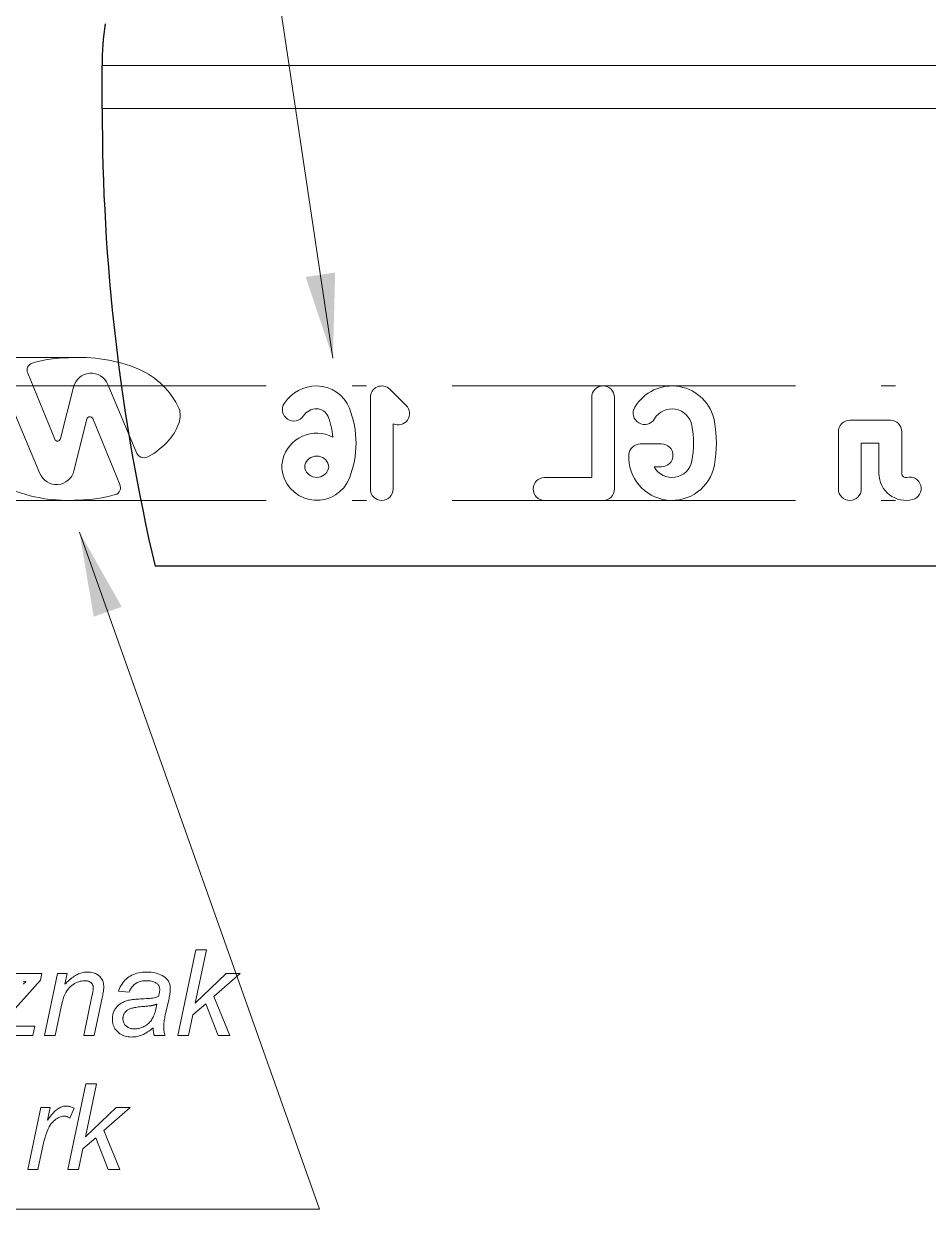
# Model space of a CAD drawing. Extents: x 0 to 297, y 0 to 420.
# Drawn here: x 194.66 to 226.28, y 99.19 to 140.63 of the extents above; entities that cross this region are included whole.
import ezdxf

# ---------------------------------------------------------------- set-up
doc = ezdxf.new("R2010")
doc.units = 0
doc.linetypes.add('DASHDOT', pattern=[18.5, 12, -3, 0.5, -3])

msp = doc.modelspace()

# ---------------------------------------------------------------- linework, layer by layer
at = {"color": 7, "lineweight": 30, "ltscale": 0.0375}
msp.add_line((197.401, 137.665), (197.401, 139.165), dxfattribs=at)
at = {"color": 7, "lineweight": 13, "ltscale": 0.392058}
for p, q in [((213.083, 139.165), (197.401, 139.165)), ((213.083, 137.665), (197.401, 137.665))]:
    msp.add_line(p, q, dxfattribs=at)
at = {"color": 7, "lineweight": 13}
for p, q in [((257.651, 139.165), (213.083, 139.165)), ((257.651, 137.665), (213.083, 137.665))]:
    msp.add_line(p, q, dxfattribs=at)
at = {"color": 7, "lineweight": 13, "ltscale": 0.277654}
msp.add_line((196.607, 128.964), (185.501, 128.964), dxfattribs=at)
at = {"color": 7, "lineweight": 13, "ltscale": 0.062228}
for p, q in [((194.802, 128.41), (195.744, 126.106)), ((198.016, 124.518), (197.075, 126.822))]:
    msp.add_line(p, q, dxfattribs=at)
at = {"color": 7, "linetype": 'DASHDOT', "lineweight": 13}
for p, q in [((191.138, 127.965), (267.002, 127.965)), ((191.138, 123.965), (267.002, 123.965))]:
    msp.add_line(p, q, dxfattribs=at)
at = {"color": 7, "lineweight": 13, "ltscale": 0.046473}
for p, q in [((196.401, 127.927), (195.95, 126.124)), ((196.417, 125.001), (196.869, 126.804))]:
    msp.add_line(p, q, dxfattribs=at)
at = {"color": 7, "lineweight": 13, "ltscale": 0.063986}
for p, q in [((197.596, 128.019), (198.589, 125.66)), ((195.222, 124.909), (194.23, 127.268))]:
    msp.add_line(p, q, dxfattribs=at)
at = {"color": 7, "lineweight": 13, "ltscale": 0.020099}
msp.add_line((207.459, 127.85), (208.032, 127.285), dxfattribs=at)
at = {"color": 7, "lineweight": 13, "ltscale": 0.08}
for p, q in [((206.778, 124.365), (206.778, 127.565)), ((215.316, 127.565), (215.316, 124.365))]:
    msp.add_line(p, q, dxfattribs=at)
at = {"color": 7, "lineweight": 13, "ltscale": 0.07}
msp.add_line((214.516, 127.565), (214.516, 124.765), dxfattribs=at)
at = {"color": 7, "lineweight": 13, "ltscale": 0.056863}
msp.add_line((207.578, 126.64), (207.578, 124.365), dxfattribs=at)
at = {"color": 7, "lineweight": 13, "ltscale": 0.035481}
msp.add_line((223.542, 126.765), (224.961, 126.765), dxfattribs=at)
at = {"color": 7, "lineweight": 13, "ltscale": 0.050008}
msp.add_line((223.142, 126.365), (223.142, 124.365), dxfattribs=at)
at = {"color": 7, "lineweight": 13, "ltscale": 0.036552}
msp.add_line((225.361, 126.365), (225.361, 124.903), dxfattribs=at)
at = {"color": 7, "lineweight": 13, "ltscale": 0.018524}
msp.add_line((216.958, 125.938), (216.217, 125.938), dxfattribs=at)
at = {"color": 7, "lineweight": 13, "ltscale": 0.015485}
msp.add_line((223.942, 125.965), (224.561, 125.965), dxfattribs=at)
at = {"color": 7, "lineweight": 13, "ltscale": 0.04}
msp.add_line((223.942, 124.365), (223.942, 125.965), dxfattribs=at)
at = {"color": 7, "lineweight": 13, "ltscale": 0.026553}
msp.add_line((224.561, 125.965), (224.561, 124.903), dxfattribs=at)
at = {"color": 7, "lineweight": 13, "ltscale": 0.041162}
msp.add_line((214.516, 124.765), (212.869, 124.765), dxfattribs=at)
at = {"color": 7, "lineweight": 13, "ltscale": 0.006456}
msp.add_line((216.958, 125.138), (216.7, 125.138), dxfattribs=at)
at = {"color": 7, "lineweight": 13, "ltscale": 0.267783}
msp.add_line((196.212, 123.964), (185.501, 123.964), dxfattribs=at)
at = {"color": 7, "lineweight": 13, "ltscale": 0.051162}
msp.add_line((214.916, 123.965), (212.869, 123.965), dxfattribs=at)
at = {"color": 7, "lineweight": 30}
msp.add_line((255.801, 121.665), (199.251, 121.665), dxfattribs=at)
at = {"color": 7, "lineweight": 13}
for points in [[(205.47, 128.931), (202.351, 149.764), (245.421, 149.764)], [(196.609, 122.856), (205.003, 99.187), (175.219, 99.187)], [(193.616, 107.43), (195.297, 107.43), (195.247, 107.197), (194.069, 105.873)], [(194.648, 107.059), (194.678, 107.089), (194.707, 107.118), (194.738, 107.148), (194.687, 107.143), (194.638, 107.138)], [(194.194, 105.582), (195.049, 105.582), (194.981, 105.257), (193.232, 105.257)]]:
    msp.add_lwpolyline(points, dxfattribs=at)
for points in [[(200.05, 105.257), (200.679, 108.257), (201.047, 108.257), (200.658, 106.397), (201.739, 107.43), (202.228, 107.43), (201.301, 106.62), (201.861, 105.257), (201.456, 105.257), (201.022, 106.372), (200.572, 105.984), (200.421, 105.257)], [(195.385, 105.257), (195.839, 107.43), (196.174, 107.43), (196.095, 107.052), (196.138, 107.095), (196.181, 107.136), (196.223, 107.175), (196.265, 107.211), (196.306, 107.245), (196.347, 107.276), (196.387, 107.305), (196.427, 107.331), (196.466, 107.355), (196.504, 107.377), (196.542, 107.397), (196.58, 107.414), (196.619, 107.429), (196.657, 107.443), (196.696, 107.454), (196.735, 107.463), (196.774, 107.47), (196.814, 107.475), (196.853, 107.478), (196.893, 107.479), (196.944, 107.478), (196.994, 107.474), (197.041, 107.467), (197.086, 107.457), (197.128, 107.444), (197.169, 107.428), (197.207, 107.409), (197.242, 107.388), (197.276, 107.363), (197.307, 107.336), (197.336, 107.307), (197.361, 107.275), (197.384, 107.242), (197.403, 107.206), (197.42, 107.169), (197.433, 107.13), (197.444, 107.089), (197.451, 107.045), (197.456, 107), (197.458, 106.953), (197.457, 106.928), (197.455, 106.9), (197.453, 106.869), (197.449, 106.835), (197.444, 106.798), (197.438, 106.759), (197.431, 106.716), (197.423, 106.671), (197.414, 106.623), (197.404, 106.573), (197.128, 105.257), (196.758, 105.257), (197.046, 106.634), (197.054, 106.673), (197.062, 106.71), (197.068, 106.745), (197.074, 106.778), (197.078, 106.809), (197.082, 106.837), (197.085, 106.864), (197.087, 106.888), (197.089, 106.911), (197.089, 106.931), (197.088, 106.952), (197.086, 106.973), (197.082, 106.992), (197.077, 107.011), (197.07, 107.029), (197.062, 107.046), (197.053, 107.063), (197.041, 107.078), (197.029, 107.093), (197.014, 107.107), (196.999, 107.12), (196.982, 107.131), (196.964, 107.141), (196.944, 107.15), (196.923, 107.158), (196.901, 107.164), (196.877, 107.168), (196.852, 107.172), (196.826, 107.174), (196.799, 107.175), (196.742, 107.172), (196.687, 107.166), (196.634, 107.156), (196.581, 107.142), (196.53, 107.123), (196.48, 107.101), (196.431, 107.074), (196.383, 107.044), (196.337, 107.009), (196.292, 106.97), (196.249, 106.926), (196.208, 106.876), (196.169, 106.821), (196.133, 106.759), (196.099, 106.692), (196.068, 106.619), (196.039, 106.54), (196.012, 106.455), (195.988, 106.364), (195.966, 106.268), (195.755, 105.257)], [(199.181, 105.527), (199.142, 105.495), (199.104, 105.464), (199.066, 105.436), (199.029, 105.409), (198.992, 105.384), (198.955, 105.36), (198.918, 105.339), (198.882, 105.319), (198.846, 105.301), (198.81, 105.285), (198.774, 105.27), (198.738, 105.257), (198.701, 105.246), (198.664, 105.236), (198.626, 105.227), (198.588, 105.22), (198.549, 105.215), (198.51, 105.211), (198.47, 105.209), (198.43, 105.208), (198.371, 105.21), (198.314, 105.215), (198.26, 105.224), (198.208, 105.236), (198.158, 105.252), (198.111, 105.272), (198.066, 105.295), (198.023, 105.321), (197.983, 105.351), (197.945, 105.385), (197.91, 105.421), (197.878, 105.46), (197.851, 105.5), (197.827, 105.542), (197.806, 105.587), (197.79, 105.633), (197.777, 105.681), (197.768, 105.732), (197.762, 105.784), (197.76, 105.838), (197.761, 105.874), (197.764, 105.909), (197.768, 105.944), (197.774, 105.977), (197.781, 106.01), (197.79, 106.042), (197.801, 106.073), (197.813, 106.103), (197.827, 106.132), (197.843, 106.161), (197.86, 106.188), (197.879, 106.214), (197.898, 106.24), (197.918, 106.264), (197.94, 106.287), (197.962, 106.309), (197.986, 106.33), (198.011, 106.349), (198.036, 106.368), (198.063, 106.386), (198.091, 106.402), (198.121, 106.418), (198.151, 106.432), (198.183, 106.446), (198.216, 106.459), (198.25, 106.47), (198.285, 106.481), (198.322, 106.491), (198.36, 106.5), (198.399, 106.507), (198.426, 106.512), (198.458, 106.517), (198.494, 106.521), (198.535, 106.525), (198.58, 106.529), (198.629, 106.533), (198.683, 106.537), (198.742, 106.54), (198.805, 106.543), (198.873, 106.546), (198.94, 106.55), (199.004, 106.554), (199.064, 106.559), (199.12, 106.565), (199.172, 106.572), (199.22, 106.58), (199.264, 106.588), (199.304, 106.598), (199.341, 106.609), (199.373, 106.62), (199.381, 106.65), (199.388, 106.678), (199.395, 106.706), (199.4, 106.733), (199.405, 106.759), (199.409, 106.783), (199.412, 106.807), (199.414, 106.829), (199.415, 106.851), (199.416, 106.872), (199.415, 106.897), (199.412, 106.921), (199.407, 106.944), (199.401, 106.966), (199.392, 106.987), (199.382, 107.006), (199.37, 107.025), (199.356, 107.043), (199.34, 107.059), (199.322, 107.074), (199.295, 107.094), (199.265, 107.111), (199.234, 107.126), (199.2, 107.14), (199.163, 107.151), (199.124, 107.16), (199.083, 107.167), (199.04, 107.172), (198.994, 107.176), (198.945, 107.177), (198.899, 107.176), (198.855, 107.172), (198.813, 107.167), (198.772, 107.16), (198.733, 107.151), (198.696, 107.139), (198.66, 107.126), (198.626, 107.11), (198.594, 107.093), (198.564, 107.073), (198.535, 107.052), (198.507, 107.028), (198.482, 107.003), (198.458, 106.977), (198.435, 106.948), (198.415, 106.918), (198.395, 106.886), (198.378, 106.852), (198.362, 106.817), (198.348, 106.78), (197.973, 106.812), (197.997, 106.875), (198.024, 106.936), (198.054, 106.993), (198.086, 107.047), (198.121, 107.098), (198.159, 107.146), (198.199, 107.191), (198.242, 107.233), (198.288, 107.272), (198.336, 107.308), (198.387, 107.34), (198.441, 107.369), (198.497, 107.395), (198.556, 107.418), (198.618, 107.436), (198.682, 107.452), (198.748, 107.464), (198.817, 107.473), (198.889, 107.478), (198.964, 107.479), (199.043, 107.478), (199.118, 107.472), (199.19, 107.462), (199.259, 107.449), (199.325, 107.431), (199.387, 107.41), (199.446, 107.385), (199.501, 107.356), (199.553, 107.324), (199.602, 107.287), (199.636, 107.258), (199.667, 107.226), (199.694, 107.193), (199.717, 107.159), (199.737, 107.122), (199.753, 107.084), (199.766, 107.044), (199.775, 107.003), (199.78, 106.96), (199.782, 106.915), (199.782, 106.879), (199.78, 106.843), (199.778, 106.805), (199.774, 106.767), (199.769, 106.727), (199.764, 106.686), (199.757, 106.644), (199.749, 106.601), (199.741, 106.557), (199.731, 106.511), (199.61, 105.971), (199.599, 105.921), (199.59, 105.872), (199.581, 105.825), (199.574, 105.78), (199.567, 105.737), (199.562, 105.696), (199.558, 105.657), (199.555, 105.62), (199.554, 105.585), (199.553, 105.552), (199.553, 105.53), (199.555, 105.507), (199.557, 105.482), (199.56, 105.455), (199.564, 105.427), (199.569, 105.397), (199.575, 105.364), (199.582, 105.33), (199.589, 105.295), (199.598, 105.257), (199.224, 105.257), (199.218, 105.279), (199.212, 105.302), (199.207, 105.326), (199.202, 105.351), (199.197, 105.378), (199.193, 105.405), (199.19, 105.434), (199.186, 105.464), (199.183, 105.495)], [(199.318, 106.358), (199.302, 106.352), (199.286, 106.346), (199.27, 106.341), (199.254, 106.336), (199.237, 106.331), (199.22, 106.326), (199.203, 106.322), (199.186, 106.318), (199.169, 106.314), (199.151, 106.311), (199.132, 106.308), (199.11, 106.304), (199.087, 106.301), (199.061, 106.298), (199.032, 106.294), (199.001, 106.291), (198.968, 106.287), (198.932, 106.283), (198.894, 106.28), (198.853, 106.276), (198.79, 106.27), (198.731, 106.264), (198.676, 106.258), (198.625, 106.251), (198.577, 106.244), (198.534, 106.236), (198.494, 106.229), (198.458, 106.22), (198.425, 106.212), (198.397, 106.203), (198.371, 106.194), (198.346, 106.184), (198.323, 106.172), (198.301, 106.16), (198.28, 106.146), (198.261, 106.132), (198.243, 106.116), (198.226, 106.1), (198.21, 106.082), (198.196, 106.063), (198.183, 106.044), (198.172, 106.024), (198.162, 106.004), (198.153, 105.983), (198.146, 105.962), (198.14, 105.941), (198.135, 105.919), (198.131, 105.896), (198.129, 105.874), (198.129, 105.851), (198.13, 105.82), (198.133, 105.791), (198.138, 105.762), (198.146, 105.735), (198.156, 105.709), (198.167, 105.684), (198.181, 105.66), (198.197, 105.637), (198.216, 105.615), (198.236, 105.595), (198.259, 105.576), (198.283, 105.559), (198.309, 105.544), (198.337, 105.531), (198.366, 105.52), (198.398, 105.51), (198.431, 105.503), (198.466, 105.498), (198.503, 105.495), (198.542, 105.494), (198.579, 105.495), (198.615, 105.498), (198.651, 105.503), (198.687, 105.51), (198.723, 105.519), (198.758, 105.529), (198.793, 105.542), (198.828, 105.557), (198.862, 105.573), (198.896, 105.592), (198.929, 105.612), (198.961, 105.634), (198.992, 105.657), (199.021, 105.682), (199.048, 105.708), (199.074, 105.736), (199.099, 105.765), (199.122, 105.796), (199.144, 105.829), (199.164, 105.863), (199.183, 105.899), (199.202, 105.938), (199.219, 105.98), (199.236, 106.026), (199.252, 106.074), (199.267, 106.125), (199.281, 106.178), (199.294, 106.235), (199.306, 106.295)], [(196.207, 100.575), (196.835, 103.575), (197.204, 103.575), (196.815, 101.715), (197.895, 102.748), (198.385, 102.748), (197.458, 101.938), (198.018, 100.575), (197.613, 100.575), (197.179, 101.69), (196.729, 101.301), (196.578, 100.575)], [(194.807, 100.575), (195.262, 102.748), (195.589, 102.748), (195.497, 102.304), (195.531, 102.353), (195.564, 102.4), (195.597, 102.443), (195.63, 102.485), (195.663, 102.523), (195.696, 102.559), (195.728, 102.592), (195.761, 102.623), (195.793, 102.651), (195.826, 102.677), (195.858, 102.7), (195.89, 102.72), (195.923, 102.738), (195.955, 102.754), (195.988, 102.767), (196.021, 102.778), (196.054, 102.786), (196.087, 102.792), (196.12, 102.796), (196.154, 102.797), (196.177, 102.796), (196.2, 102.794), (196.225, 102.79), (196.251, 102.785), (196.277, 102.777), (196.305, 102.769), (196.334, 102.758), (196.364, 102.746), (196.394, 102.733), (196.426, 102.717), (196.275, 102.374), (196.255, 102.387), (196.235, 102.399), (196.215, 102.409), (196.195, 102.418), (196.174, 102.426), (196.153, 102.432), (196.131, 102.437), (196.109, 102.44), (196.087, 102.443), (196.064, 102.443), (196.025, 102.441), (195.986, 102.435), (195.946, 102.424), (195.907, 102.409), (195.867, 102.389), (195.827, 102.365), (195.787, 102.337), (195.746, 102.304), (195.706, 102.268), (195.665, 102.226), (195.625, 102.18), (195.587, 102.126), (195.55, 102.065), (195.515, 101.997), (195.482, 101.923), (195.451, 101.842), (195.421, 101.753), (195.394, 101.658), (195.368, 101.556), (195.344, 101.447), (195.159, 100.575)]]:
    msp.add_lwpolyline(points, close=True, dxfattribs=at)
at = {"color": 7, "lineweight": 30}
for centre, radius, start, end in [((207.401, 139.165), 10, 171.5956, 180), ((267.515, 137.665), 70.114, 180.00001, 193.19107)]:
    msp.add_arc(centre, radius, start, end, dxfattribs=at)
at = {"color": 7, "lineweight": 13}
for centre, radius, start, end in [((196.244, 124.504), 4.446, 90.2491, 106.8441), ((196.607, 123.506), 5.457, 67.619, 94.0121), ((195.022, 128.522), 0.246, 105.4545, 207.2461), ((197.545, 125.976), 2.818, 25.0649, 66.1438), ((197.014, 127.779), 0.63, 22.4209, 166.3817), ((204.906, 126.598), 1.367, 90, 145.9246), ((204.906, 126.739), 1.226, 21.391, 90), ((207.178, 127.565), 0.4, 45.3984, 180), ((214.916, 127.565), 0.4, 0, 180), ((217.324, 126.457), 1.508, 10.1845, 149.6553), ((204.105, 127.14), 0.4, 145.9246, 325.9245), ((207.751, 127.001), 0.4, 244.4641, 45.3984), ((196.975, 126.782), 0.108, 22.0173, 168.0683), ((199.25, 126.944), 0.878, 343.3772, 14.8668), ((204.906, 126.598), 0.567, 90, 145.9246), ((204.906, 126.739), 0.426, 21.391, 90), ((202.931, 125.965), 2.547, 4.7753, 21.391), ((202.931, 125.965), 3.347, 338.609, 21.391), ((216.367, 127.017), 0.4, 149.6553, 329.6553), ((217.324, 126.457), 0.708, 10.1845, 149.6553), ((198.391, 127.241), 1.786, 319.3943, 342.1232), ((214.585, 125.965), 3.49, 349.8155, 10.1845), ((214.585, 125.965), 4.29, 349.8155, 10.1845), ((223.542, 126.365), 0.4, 89.9762, 180), ((224.961, 126.365), 0.4, 0, 90), ((195.844, 126.146), 0.108, 202.0173, 348.0683), ((197.486, 128.138), 3.058, 299.7554, 317.6749), ((204.906, 125.088), 1.226, 62.6364, 165.7752), ((198.876, 125.76), 0.304, 199.1525, 294.7334), ((216.217, 125.538), 0.4, 90, 176.6683), ((216.958, 125.538), 0.4, 270, 90), ((204.701, 125.14), 1.016, 165.7752, 194.2248), ((204.701, 125.14), 0.216, 165.7752, 194.2248), ((204.906, 125.088), 0.426, 14.2248, 165.7752), ((205.11, 125.14), 0.216, 345.7752, 14.2248), ((217.324, 125.473), 1.508, 176.6683, 349.8155), ((217.324, 125.473), 0.708, 208.2928, 349.8155), ((195.805, 125.149), 0.63, 202.4209, 346.3817), ((204.906, 125.192), 1.226, 194.2248, 338.609), ((204.906, 125.192), 0.426, 194.2248, 345.7752), ((212.869, 124.365), 0.4, 89.9999, 269.9999), ((225.499, 124.903), 0.938, 180, 284.5971), ((225.499, 124.903), 0.138, 180, 284.5971), ((225.635, 124.383), 0.4, 284.5971, 104.5971), ((196.212, 129.421), 5.457, 247.619, 274.0121), ((197.797, 124.405), 0.246, 285.4545, 27.2461), ((207.178, 124.365), 0.4, 180, 360), ((214.916, 124.365), 0.4, 270, 360), ((223.542, 124.365), 0.4, 180, 360), ((196.574, 128.424), 4.446, 270.2491, 286.8441)]:
    msp.add_arc(centre, radius, start, end, dxfattribs=at)
for points in [[(204.517, 131.776), (205.47, 128.931), (205.547, 131.93)], [(198.088, 120.246), (196.609, 122.856), (197.106, 119.898)]]:
    msp.add_solid(points, dxfattribs=at)

doc.saveas('drawing.dxf')
